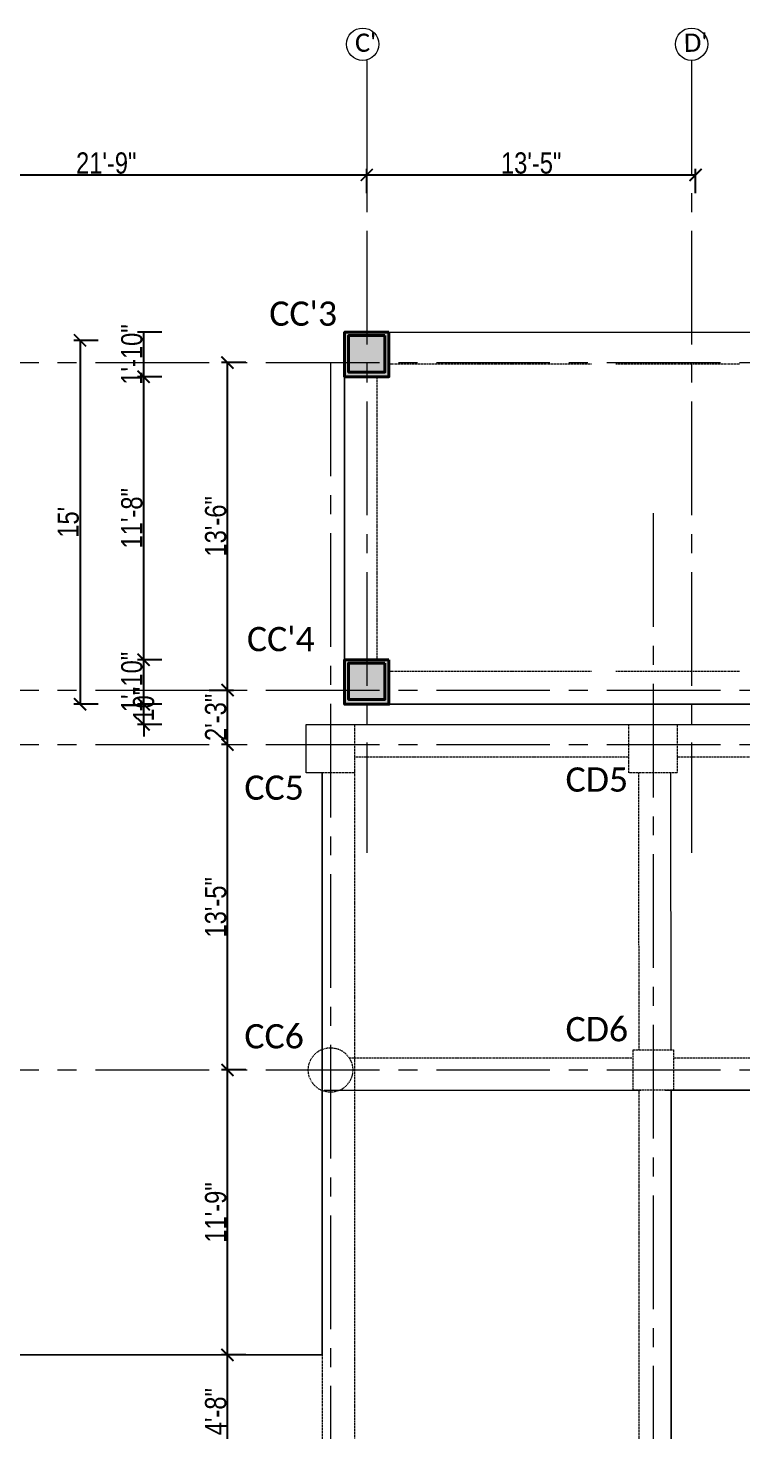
# Model space of a CAD drawing. Header units: inches. Extents: x 0 to 162649, y -36601 to -26324.
# Drawn here: x 152929 to 153283, y -31853 to -31159 of the extents above; entities that cross this region are included whole.
import ezdxf

# ---------------------------------------------------------------- set-up
doc = ezdxf.new("R2010")
doc.units = ezdxf.units.IN
doc.header["$MEASUREMENT"] = 0
doc.linetypes.add('CENTER2', pattern=[1.125, 0.75, -0.125, 0.125, -0.125])
doc.linetypes.add('DASHED', pattern=[0.75, 0.5, -0.25])
for name, color, linetype, lineweight in [('dimention', 1, 'Continuous', 13), ('Line', 31, 'Continuous', 5), ('OL_AR_Center line', 253, 'CENTER2', 13), ('OL_AR_Hatch', 253, 'Continuous', 0), ('OL_AR_SYMBOL', 1, 'Continuous', 5), ('OL_AR_Text', 140, 'Continuous', 5), ('OL_AR_WALL', 255, 'Continuous', 40)]:
    doc.layers.add(name, color=color, linetype=linetype, lineweight=lineweight)
doc.styles.add('1-16 Annotative Text', font='calibri.ttf', dxfattribs={"height": 0.0625})
doc.styles.add('1-8 Annotative Text', font='calibri.ttf', dxfattribs={"height": 0.125})
doc.styles.add('Arial', font='arial.ttf', dxfattribs={"width": 0.8})
doc.dimstyles.new('1-16 Annotative Dimension', dxfattribs={"dimtxt": 0.0625, "dimasz": 0.0625, "dimexe": 0.0625, "dimexo": 0.083333, "dimgap": 0.03125, "dimtad": 1, "dimdec": 0, "dimzin": 0, "dimdsep": 46, "dimlunit": 4, "dimtxsty": '1-16 Annotative Text', "dimblk": 'ARCHTICK', "dimcen": 0.0625, "dimdle": 0.0625, "dimadec": 0, "dimazin": 0, "dimtfac": 1, "dimtdec": 0, "dimtofl": 0, "dimtmove": 0, "dimatfit": 3, "dimfxl": 0.083333, "dimfxlon": 1, "dimtolj": 1, "dimtzin": 0, "dimarcsym": 1})
doc.dimstyles.new('Dim_OLA', dxfattribs={"dimscale": 1.5, "dimtxt": 7, "dimasz": 4, "dimexe": 2, "dimexo": 0.5, "dimgap": 0.3, "dimtad": 1, "dimdec": 0, "dimzin": 0, "dimdsep": 46, "dimlunit": 3, "dimtxsty": 'Arial', "dimblk": 'ARCHTICK', "dimcen": 0.05, "dimadec": 0, "dimazin": 0, "dimtfac": 1, "dimtdec": 0, "dimtix": 1, "dimtmove": 2, "dimatfit": 3, "dimldrblk": 'DOT', "dimfxl": 6, "dimfxlon": 1, "dimtolj": 1, "dimtzin": 0, "dimarcsym": 0})

# ---------------------------------------------------------------- blocks, each defined once
blk = doc.blocks.new('_ArchTick')
at = {"color": 0, "linetype": 'ByBlock', "const_width": 0.15}
blk.add_lwpolyline([(-0.5, -0.5), (0.5, 0.5)], dxfattribs=at)
blk = doc.blocks.new('*D591')
at = {"layer": 'Defpoints', "color": 0, "transparency": 16777216}
for p in [(153028.16, -31815.54), (153092.13, -31815.54), (153092.13, -31871.66)]:
    blk.add_point(p, dxfattribs=at)
at = {"layer": 'OL_AR_Text', "color": 0, "lineweight": -2, "transparency": 16777216}
for p, q in [((153037.16, -31815.54), (153025.16, -31815.54)), ((153028.16, -31871.66), (153028.16, -31815.54)), ((153037.16, -31871.66), (153025.16, -31871.66))]:
    blk.add_line(p, q, dxfattribs=at)
at = {"layer": 'OL_AR_Text', "color": 0, "lineweight": -2, "transparency": 16777216, "xscale": 6, "yscale": 6, "zscale": 6}
for p, rotation in [((153028.16, -31815.54), 90), ((153028.16, -31871.66), 270)]:
    blk.add_blockref('_ArchTick', p, dxfattribs=dict(at, rotation=rotation))
at = {"layer": 'OL_AR_Text', "color": 0, "transparency": 16777216, "insert": (153022.34, -31843.6), "char_height": 10.5, "attachment_point": 5, "rotation": 90, "style": 'Arial'}
blk.add_mtext('\\A1;4\'-8"', dxfattribs=at)
blk = doc.blocks.new('_Dot')
at = {"color": 0, "linetype": 'ByBlock', "lineweight": -2}
blk.add_line((-0.5, 0), (-1, 0), dxfattribs=at)
at = {"color": 0, "linetype": 'ByBlock', "const_width": 0.5}
blk.add_lwpolyline([(-0.25, 0, 1), (0.25, 0, 1)], format="xyb", close=True, dxfattribs=at)
blk = doc.blocks.new('*D592')
at = {"layer": 'Defpoints', "color": 0, "transparency": 16777216}
for p in [(153028.16, -31674.57), (153028.16, -31674.57), (153066.18, -31815.54)]:
    blk.add_point(p, dxfattribs=at)
at = {"layer": 'OL_AR_Text', "color": 0, "lineweight": -2, "transparency": 16777216}
for p, q in [((153028.16, -31674.57), (153025.16, -31674.57)), ((153028.16, -31815.54), (153028.16, -31674.57)), ((153037.16, -31815.54), (153025.16, -31815.54))]:
    blk.add_line(p, q, dxfattribs=at)
at = {"layer": 'OL_AR_Text', "color": 0, "lineweight": -2, "transparency": 16777216, "xscale": 6, "yscale": 6, "zscale": 6}
for p, rotation in [((153028.16, -31674.57), 90), ((153028.16, -31815.54), 270)]:
    blk.add_blockref('_ArchTick', p, dxfattribs=dict(at, rotation=rotation))
at = {"layer": 'OL_AR_Text', "color": 0, "transparency": 16777216, "insert": (153022.34, -31745.06), "char_height": 10.5, "attachment_point": 5, "rotation": 90, "style": 'Arial'}
blk.add_mtext('\\A1;11\'-9"', dxfattribs=at)
blk = doc.blocks.new('*D593')
at = {"layer": 'Defpoints', "color": 0, "transparency": 16777216}
for p in [(153028.16, -31513.63), (153028.16, -31513.63), (153070.48, -31674.57)]:
    blk.add_point(p, dxfattribs=at)
at = {"layer": 'OL_AR_Text', "color": 0, "lineweight": -2, "transparency": 16777216}
for p, q in [((153028.16, -31513.63), (153025.16, -31513.63)), ((153028.16, -31674.57), (153028.16, -31513.63)), ((153037.16, -31674.57), (153025.16, -31674.57))]:
    blk.add_line(p, q, dxfattribs=at)
at = {"layer": 'OL_AR_Text', "color": 0, "lineweight": -2, "transparency": 16777216, "xscale": 6, "yscale": 6, "zscale": 6}
for p, rotation in [((153028.16, -31513.63), 90), ((153028.16, -31674.57), 270)]:
    blk.add_blockref('_ArchTick', p, dxfattribs=dict(at, rotation=rotation))
at = {"layer": 'OL_AR_Text', "color": 0, "transparency": 16777216, "insert": (153022.34, -31594.1), "char_height": 10.5, "attachment_point": 5, "rotation": 90, "style": 'Arial'}
blk.add_mtext('\\A1;13\'-5"', dxfattribs=at)
blk = doc.blocks.new('*D594')
at = {"layer": 'Defpoints', "color": 0, "transparency": 16777216}
for p in [(153006.66, -31486.63), (153028.16, -31486.63), (153028.16, -31513.63)]:
    blk.add_point(p, dxfattribs=at)
at = {"layer": 'OL_AR_Text', "color": 0, "lineweight": -2, "transparency": 16777216}
for p, q in [((153019.16, -31486.63), (153031.16, -31486.63)), ((153028.16, -31513.63), (153028.16, -31486.63)), ((153028.16, -31513.63), (153025.16, -31513.63))]:
    blk.add_line(p, q, dxfattribs=at)
at = {"layer": 'OL_AR_Text', "color": 0, "lineweight": -2, "transparency": 16777216, "xscale": 6, "yscale": 6, "zscale": 6}
for p, rotation in [((153028.16, -31486.63), 90), ((153028.16, -31513.63), 270)]:
    blk.add_blockref('_ArchTick', p, dxfattribs=dict(at, rotation=rotation))
at = {"layer": 'OL_AR_Text', "color": 0, "transparency": 16777216, "insert": (153022.34, -31500.13), "char_height": 10.5, "attachment_point": 5, "rotation": 90, "style": 'Arial'}
blk.add_mtext('\\A1;2\'-3"', dxfattribs=at)
blk = doc.blocks.new('*D595')
at = {"layer": 'Defpoints', "color": 0, "transparency": 16777216}
for p in [(153028.16, -31324.63), (153070.48, -31324.63), (153006.66, -31486.63)]:
    blk.add_point(p, dxfattribs=at)
at = {"layer": 'OL_AR_Text', "color": 0, "lineweight": -2, "transparency": 16777216}
for p, q in [((153037.16, -31324.63), (153025.16, -31324.63)), ((153028.16, -31486.63), (153028.16, -31324.63)), ((153019.16, -31486.63), (153031.16, -31486.63))]:
    blk.add_line(p, q, dxfattribs=at)
at = {"layer": 'OL_AR_Text', "color": 0, "lineweight": -2, "transparency": 16777216, "xscale": 6, "yscale": 6, "zscale": 6}
for p, rotation in [((153028.16, -31324.63), 90), ((153028.16, -31486.63), 270)]:
    blk.add_blockref('_ArchTick', p, dxfattribs=dict(at, rotation=rotation))
at = {"layer": 'OL_AR_Text', "color": 0, "transparency": 16777216, "insert": (153022.34, -31405.63), "char_height": 10.5, "attachment_point": 5, "rotation": 90, "style": 'Arial'}
blk.add_mtext('\\A1;13\'-6"', dxfattribs=at)
blk = doc.blocks.new('*D596')
at = {"layer": 'Defpoints', "color": 0, "transparency": 16777216}
for p in [(152986.66, -31493.63), (153091.08, -31493.63), (153091.08, -31503.63)]:
    blk.add_point(p, dxfattribs=at)
at = {"layer": 'OL_AR_Text', "color": 0, "lineweight": -2, "transparency": 16777216}
for p, q in [((152995.66, -31493.63), (152983.66, -31493.63)), ((152986.66, -31493.63), (152986.66, -31487.63)), ((152986.66, -31503.63), (152986.66, -31493.63)), ((152995.66, -31503.63), (152983.66, -31503.63)), ((152986.66, -31503.63), (152986.66, -31509.63))]:
    blk.add_line(p, q, dxfattribs=at)
at = {"layer": 'OL_AR_Text', "color": 0, "lineweight": -2, "transparency": 16777216, "xscale": 6, "yscale": 6, "zscale": 6}
for p, rotation in [((152986.66, -31493.63), 270), ((152986.66, -31503.63), 90)]:
    blk.add_blockref('_ArchTick', p, dxfattribs=dict(at, rotation=rotation))
at = {"layer": 'OL_AR_Text', "color": 0, "transparency": 16777216, "insert": (152986.66, -31493.63), "char_height": 10.5, "attachment_point": 5, "rotation": 90, "style": 'Arial'}
blk.add_mtext('\\A1;10"', dxfattribs=at)
blk = doc.blocks.new('*D597')
at = {"layer": 'Defpoints', "color": 0, "transparency": 16777216}
for p in [(152986.66, -31471.63), (153086.1, -31471.63), (153091.08, -31493.63)]:
    blk.add_point(p, dxfattribs=at)
at = {"layer": 'OL_AR_Text', "color": 0, "lineweight": -2, "transparency": 16777216}
for p, q in [((152995.66, -31471.63), (152983.66, -31471.63)), ((152986.66, -31493.63), (152986.66, -31471.63)), ((152995.66, -31493.63), (152983.66, -31493.63))]:
    blk.add_line(p, q, dxfattribs=at)
at = {"layer": 'OL_AR_Text', "color": 0, "transparency": 16777216, "insert": (152980.84, -31482.63), "char_height": 10.5, "attachment_point": 5, "rotation": 90, "style": 'Arial'}
blk.add_mtext('\\A1;1\'-10"', dxfattribs=at)
blk = doc.blocks.new('*D598')
at = {"layer": 'Defpoints', "color": 0, "transparency": 16777216}
for p in [(152986.66, -31331.63), (153086.1, -31331.63), (153086.1, -31471.63)]:
    blk.add_point(p, dxfattribs=at)
at = {"layer": 'OL_AR_Text', "color": 0, "lineweight": -2, "transparency": 16777216}
for p, q in [((152995.66, -31331.63), (152983.66, -31331.63)), ((152986.66, -31471.63), (152986.66, -31331.63)), ((152995.66, -31471.63), (152983.66, -31471.63))]:
    blk.add_line(p, q, dxfattribs=at)
at = {"layer": 'OL_AR_Text', "color": 0, "lineweight": -2, "transparency": 16777216, "xscale": 6, "yscale": 6, "zscale": 6}
for p, rotation in [((152986.66, -31331.63), 90), ((152986.66, -31471.63), 270)]:
    blk.add_blockref('_ArchTick', p, dxfattribs=dict(at, rotation=rotation))
at = {"layer": 'OL_AR_Text', "color": 0, "transparency": 16777216, "insert": (152980.84, -31401.63), "char_height": 10.5, "attachment_point": 5, "rotation": 90, "style": 'Arial'}
blk.add_mtext('\\A1;11\'-8"', dxfattribs=at)
blk = doc.blocks.new('*D599')
at = {"layer": 'Defpoints', "color": 0, "transparency": 16777216}
for p in [(152986.66, -31309.63), (153086.1, -31309.63), (153086.1, -31331.63)]:
    blk.add_point(p, dxfattribs=at)
at = {"layer": 'OL_AR_Text', "color": 0, "lineweight": -2, "transparency": 16777216}
for p, q in [((152995.66, -31309.63), (152983.66, -31309.63)), ((152986.66, -31331.63), (152986.66, -31309.63)), ((152995.66, -31331.63), (152983.66, -31331.63))]:
    blk.add_line(p, q, dxfattribs=at)
at = {"layer": 'OL_AR_Text', "color": 0, "transparency": 16777216, "insert": (152980.84, -31320.63), "char_height": 10.5, "attachment_point": 5, "rotation": 90, "style": 'Arial'}
blk.add_mtext('\\A1;1\'-10"', dxfattribs=at)
blk = doc.blocks.new('*D600')
at = {"layer": 'Defpoints', "color": 0, "transparency": 16777216}
for p in [(153086.1, -31313.63), (152955.16, -31493.63), (153086.1, -31493.63)]:
    blk.add_point(p, dxfattribs=at)
at = {"layer": 'OL_AR_Text', "color": 0, "lineweight": -2, "transparency": 16777216}
for p, q in [((152964.16, -31313.63), (152952.16, -31313.63)), ((152955.16, -31313.63), (152955.16, -31493.63)), ((152964.16, -31493.63), (152952.16, -31493.63))]:
    blk.add_line(p, q, dxfattribs=at)
at = {"layer": 'OL_AR_Text', "color": 0, "lineweight": -2, "transparency": 16777216, "xscale": 6, "yscale": 6, "zscale": 6}
for p, rotation in [((152955.16, -31313.63), 90), ((152955.16, -31493.63), 270)]:
    blk.add_blockref('_ArchTick', p, dxfattribs=dict(at, rotation=rotation))
at = {"layer": 'OL_AR_Text', "color": 0, "transparency": 16777216, "insert": (152949.34, -31403.63), "char_height": 10.5, "attachment_point": 5, "rotation": 90, "style": 'Arial'}
blk.add_mtext("\\A1;15'", dxfattribs=at)
blk = doc.blocks.new('*D691')
at = {"layer": 'Defpoints', "color": 0, "transparency": 16777216}
for p in [(153473.86, -31684.57), (153247.76, -31881.38), (153473.86, -32252.11)]:
    blk.add_point(p, dxfattribs=at)
at = {"layer": 'dimention', "color": 0, "lineweight": -2, "transparency": 16777216}
for p, q in [((153247.76, -32244.11), (153247.76, -32258.11)), ((153473.86, -32244.11), (153473.86, -32258.11)), ((153241.76, -32252.11), (153479.86, -32252.11))]:
    blk.add_line(p, q, dxfattribs=at)
at = {"layer": 'dimention', "color": 0, "lineweight": -2, "transparency": 16777216, "xscale": 6, "yscale": 6, "zscale": 6, "rotation": 180}
blk.add_blockref('_ArchTick', (153247.76, -32252.11), dxfattribs=at)
at = {"layer": 'dimention', "color": 0, "lineweight": -2, "transparency": 16777216, "xscale": 6, "yscale": 6, "zscale": 6}
blk.add_blockref('_ArchTick', (153473.86, -32252.11), dxfattribs=at)
at = {"layer": 'dimention', "color": 0, "transparency": 16777216, "insert": (153360.81, -32246.04), "char_height": 6, "attachment_point": 5, "style": '1-16 Annotative Text'}
blk.add_mtext('\\A1;18\'-10"', dxfattribs=at)
blk = doc.blocks.new('*D698')
at = {"layer": 'Defpoints', "color": 0, "transparency": 16777216}
for p in [(153393.79, -31684.57), (153250.95, -31881.38), (153393.79, -32207.11)]:
    blk.add_point(p, dxfattribs=at)
at = {"layer": 'dimention', "color": 0, "lineweight": -2, "transparency": 16777216}
for p, q in [((153250.95, -32199.11), (153250.95, -32213.11)), ((153393.79, -32199.11), (153393.79, -32213.11)), ((153244.95, -32207.11), (153399.79, -32207.11))]:
    blk.add_line(p, q, dxfattribs=at)
at = {"layer": 'dimention', "color": 0, "lineweight": -2, "transparency": 16777216, "xscale": 6, "yscale": 6, "zscale": 6, "rotation": 180}
blk.add_blockref('_ArchTick', (153250.95, -32207.11), dxfattribs=at)
at = {"layer": 'dimention', "color": 0, "lineweight": -2, "transparency": 16777216, "xscale": 6, "yscale": 6, "zscale": 6}
blk.add_blockref('_ArchTick', (153393.79, -32207.11), dxfattribs=at)
at = {"layer": 'dimention', "color": 0, "transparency": 16777216, "insert": (153322.37, -32201.1), "char_height": 6, "attachment_point": 5, "style": '1-16 Annotative Text'}
blk.add_mtext('\\A1;11\'-11"', dxfattribs=at)
blk = doc.blocks.new('*D700')
at = {"layer": 'Defpoints', "color": 0, "transparency": 16777216}
for p in [(153403.86, -31674.57), (153238.95, -31871.66), (153403.86, -32229.61)]:
    blk.add_point(p, dxfattribs=at)
at = {"layer": 'dimention', "color": 0, "lineweight": -2, "transparency": 16777216}
for p, q in [((153238.95, -32221.61), (153238.95, -32235.61)), ((153403.86, -32221.61), (153403.86, -32235.61)), ((153232.95, -32229.61), (153409.86, -32229.61))]:
    blk.add_line(p, q, dxfattribs=at)
at = {"layer": 'dimention', "color": 0, "lineweight": -2, "transparency": 16777216, "xscale": 6, "yscale": 6, "zscale": 6, "rotation": 180}
blk.add_blockref('_ArchTick', (153238.95, -32229.61), dxfattribs=at)
at = {"layer": 'dimention', "color": 0, "lineweight": -2, "transparency": 16777216, "xscale": 6, "yscale": 6, "zscale": 6}
blk.add_blockref('_ArchTick', (153403.86, -32229.61), dxfattribs=at)
at = {"layer": 'dimention', "color": 0, "transparency": 16777216, "insert": (153321.41, -32223.54), "char_height": 6, "attachment_point": 5, "style": '1-16 Annotative Text'}
blk.add_mtext('\\A1;13\'-9"', dxfattribs=at)
blk = doc.blocks.new('*D707')
at = {"layer": 'Defpoints', "color": 0, "transparency": 16777216}
for p in [(0, -31503.63), (153571.7, -31503.63), (153473.86, -31684.57)]:
    blk.add_point(p, dxfattribs=at)
at = {"layer": 'dimention', "color": 0, "lineweight": -2, "transparency": 16777216}
for p, q in [((153571.7, -31690.57), (153571.7, -31497.63)), ((153563.7, -31503.63), (153577.7, -31503.63)), ((153563.7, -31684.57), (153577.7, -31684.57))]:
    blk.add_line(p, q, dxfattribs=at)
at = {"layer": 'dimention', "color": 0, "lineweight": -2, "transparency": 16777216, "xscale": 6, "yscale": 6, "zscale": 6}
for p, rotation in [((153571.7, -31503.63), 90), ((153571.7, -31684.57), 270)]:
    blk.add_blockref('_ArchTick', p, dxfattribs=dict(at, rotation=rotation))
at = {"layer": 'dimention', "color": 0, "transparency": 16777216, "insert": (153565.65, -31594.1), "char_height": 6, "attachment_point": 5, "rotation": 90, "style": '1-16 Annotative Text'}
blk.add_mtext('\\A1;15\'-1"', dxfattribs=at)
blk = doc.blocks.new('*D1397')
at = {"layer": 'Defpoints', "color": 0, "transparency": 16777216}
for p in [(152491.94, -31323.91), (153086.1, -31323.91), (152512.18, -31485.91)]:
    blk.add_point(p, dxfattribs=at)
at = {"layer": 'OL_AR_Text', "color": 0, "lineweight": -2, "transparency": 16777216}
for p, q in [((152500.94, -31323.91), (152488.94, -31323.91)), ((152491.94, -31485.91), (152491.94, -31323.91)), ((152500.94, -31485.91), (152488.94, -31485.91))]:
    blk.add_line(p, q, dxfattribs=at)
at = {"layer": 'OL_AR_Text', "color": 0, "lineweight": -2, "transparency": 16777216, "xscale": 6, "yscale": 6, "zscale": 6}
for p, rotation in [((152491.94, -31323.91), 90), ((152491.94, -31485.91), 270)]:
    blk.add_blockref('_ArchTick', p, dxfattribs=dict(at, rotation=rotation))
at = {"layer": 'OL_AR_Text', "color": 0, "transparency": 16777216, "insert": (152486.12, -31404.91), "char_height": 10.5, "attachment_point": 5, "rotation": 90, "style": 'Arial'}
blk.add_mtext('\\A1;13\'-10"', dxfattribs=at)
blk = doc.blocks.new('*D1387')
at = {"layer": 'Defpoints', "color": 0, "transparency": 16777216}
for p in [(153097.1, -31231.77), (153097.1, -31262.7), (152839.16, -31848.89)]:
    blk.add_point(p, dxfattribs=at)
at = {"layer": 'OL_AR_Text', "color": 0, "lineweight": -2, "transparency": 16777216}
for p, q in [((152839.16, -31240.77), (152839.16, -31228.77)), ((153097.1, -31240.77), (153097.1, -31228.77)), ((152839.16, -31231.77), (153097.1, -31231.77))]:
    blk.add_line(p, q, dxfattribs=at)
at = {"layer": 'OL_AR_Text', "color": 0, "lineweight": -2, "transparency": 16777216, "xscale": 6, "yscale": 6, "zscale": 6, "rotation": 180}
blk.add_blockref('_ArchTick', (152839.16, -31231.77), dxfattribs=at)
at = {"layer": 'OL_AR_Text', "color": 0, "lineweight": -2, "transparency": 16777216, "xscale": 6, "yscale": 6, "zscale": 6}
blk.add_blockref('_ArchTick', (153097.1, -31231.77), dxfattribs=at)
at = {"layer": 'OL_AR_Text', "color": 0, "transparency": 16777216, "insert": (152968.13, -31225.96), "char_height": 10.5, "attachment_point": 5, "style": 'Arial'}
blk.add_mtext('\\A1;21\'-9"', dxfattribs=at)
blk = doc.blocks.new('*D1388')
at = {"layer": 'Defpoints', "color": 0, "transparency": 16777216}
for p in [(153259.92, -31231.77), (153097.1, -31262.7), (153259.92, -31262.7)]:
    blk.add_point(p, dxfattribs=at)
at = {"layer": 'OL_AR_Text', "color": 0, "lineweight": -2, "transparency": 16777216}
for p, q in [((153097.1, -31240.77), (153097.1, -31228.77)), ((153259.92, -31240.77), (153259.92, -31228.77)), ((153097.1, -31231.77), (153259.92, -31231.77))]:
    blk.add_line(p, q, dxfattribs=at)
at = {"layer": 'OL_AR_Text', "color": 0, "lineweight": -2, "transparency": 16777216, "xscale": 6, "yscale": 6, "zscale": 6, "rotation": 180}
blk.add_blockref('_ArchTick', (153097.1, -31231.77), dxfattribs=at)
at = {"layer": 'OL_AR_Text', "color": 0, "lineweight": -2, "transparency": 16777216, "xscale": 6, "yscale": 6, "zscale": 6}
blk.add_blockref('_ArchTick', (153259.92, -31231.77), dxfattribs=at)
at = {"layer": 'OL_AR_Text', "color": 0, "transparency": 16777216, "insert": (153178.51, -31225.95), "char_height": 10.5, "attachment_point": 5, "style": 'Arial'}
blk.add_mtext('\\A1;13\'-5"', dxfattribs=at)

msp = doc.modelspace()

# ---------------------------------------------------------------- hatches: boundary and pattern name
at = {"layer": 'OL_AR_Center line', "ltscale": 75}
h = msp.add_hatch(color=256, dxfattribs=at)
h.dxf.hatch_style = 1
h.paths.add_polyline_path([(153106.1, -31311.29), (153106.1, -31329.29), (153088.1, -31329.29), (153088.1, -31311.29)])
h = msp.add_hatch(color=256, dxfattribs=at)
h.dxf.hatch_style = 1
h.paths.add_polyline_path([(153106.1, -31311.29), (153106.1, -31329.29), (153088.1, -31329.29), (153088.1, -31311.29)])
at = {"layer": 'OL_AR_Text'}
h = msp.add_hatch(color=256, dxfattribs=at)
h.dxf.hatch_style = 1
h.paths.add_polyline_path([(153108.1, -31309.63), (153108.1, -31331.63), (153086.1, -31331.63), (153086.1, -31309.63)])
h = msp.add_hatch(color=256, dxfattribs=at)
h.dxf.hatch_style = 1
h.paths.add_polyline_path([(153108.1, -31471.63), (153108.1, -31493.63), (153086.1, -31493.63), (153086.1, -31471.63)])
h = msp.add_hatch(color=256, dxfattribs=at)
h.dxf.hatch_style = 1
h.paths.add_polyline_path([(153106.1, -31473.29), (153106.1, -31491.29), (153088.1, -31491.29), (153088.1, -31473.29)])
h = msp.add_hatch(color=256, dxfattribs=at)
h.dxf.hatch_style = 1
h.paths.add_polyline_path([(153106.1, -31473.29), (153106.1, -31491.29), (153088.1, -31491.29), (153088.1, -31473.29)])

# ---------------------------------------------------------------- linework, layer by layer
at = {"layer": 'dimention'}
for centre in [(153095.1, -31167.13), (153257.92, -31167.13)]:
    msp.add_circle(centre, 8, dxfattribs=at)
at = {"layer": 'Line'}
for points in [[(153086.1, -31309.63), (153305.87, -31309.63), (153305.87, -31493.63), (153086.1, -31493.63)], [(152510.97, -32176.85), (152511.34, -31953.11), (152589.16, -31953.11), (152589.16, -31687.11), (152512.16, -31687.2), (152513.08, -31453.63), (152849.16, -31453.63), (152849.16, -31815.54), (153075.08, -31815.54), (153075.08, -31527.63), (153067.08, -31527.63), (153067.08, -31503.63), (153473.86, -31503.63), (153473.86, -31684.57), (153247.76, -31684.62), (153247.76, -31881.38), (152851.16, -31881.38), (152851.16, -32169.56)]]:
    msp.add_lwpolyline(points, close=True, dxfattribs=at)
at = {"layer": 'OL_AR_Center line', "ltscale": 75}
for p, q in [((153097.1, -31175.13), (153097.1, -31567.11)), ((153257.92, -31175.13), (153257.92, -31567.11)), ((152372.2, -31324.63), (153620.41, -31324.63)), ((153079.16, -31324.63), (153079.16, -32250.97)), ((153079.16, -31324.63), (153079.16, -32260.47)), ((153238.95, -31399.11), (153238.95, -32260.47)), ((152372.2, -31486.63), (153620.36, -31486.63)), ((152372.2, -31513.63), (153620.36, -31513.63)), ((152372.2, -31674.57), (153620.36, -31674.57))]:
    msp.add_line(p, q, dxfattribs=at)
at = {"layer": 'OL_AR_Hatch'}
for p, q in [((153076.08, -31684.57), (153232.91, -31684.57)), ((153244.91, -31684.57), (153473.86, -31684.57))]:
    msp.add_line(p, q, dxfattribs=at)
for points in [[(153108.1, -31309.63), (153281.87, -31309.63)], [(153086.1, -31331.63), (153086.1, -31471.63)], [(153108.1, -31493.63), (153305.87, -31493.63), (153305.87, -31331.63), (153305.87, -31331.63)], [(153076.08, -31503.63), (153473.86, -31503.63)], [(153075.08, -31527.63), (153075.08, -31815.54)], [(153247.75, -31664.57), (153247.72, -31527.63)], [(153247.8, -31869.38), (153247.76, -31684.57)], [(153075.08, -31815.54), (152849.16, -31815.54)]]:
    msp.add_lwpolyline(points, dxfattribs=at)
at = {"layer": 'OL_AR_SYMBOL', "linetype": 'DASHED'}
for p, q in [((153088.37, -31668.57), (153228.95, -31668.57)), ((153248.95, -31668.57), (153393.79, -31668.57)), ((153075.08, -31815.54), (153075.08, -31860.13))]:
    msp.add_line(p, q, dxfattribs=at)
for points in [[(153108.1, -31325.29), (153208.46, -31325.29)], [(153220.46, -31325.29), (153281.87, -31325.29)], [(153102.1, -31331.63), (153102.1, -31471.63)], [(153108.1, -31477.29), (153208.46, -31477.29)], [(153220.46, -31477.29), (153281.87, -31477.29)], [(153091.08, -31503.63), (153091.08, -31527.63), (153067.08, -31527.63), (153067.08, -31503.63), (153091.08, -31503.63)], [(153250.87, -31503.63), (153250.87, -31527.63), (153226.87, -31527.63), (153226.87, -31503.63), (153250.87, -31503.63)], [(153091.08, -31519.63), (153226.87, -31519.63)], [(153250.87, -31519.63), (153391.79, -31519.63)], [(153091.08, -31525.63), (153091.08, -31867.3)], [(153231.91, -31664.57), (153231.87, -31527.63)], [(153248.95, -31664.57), (153248.95, -31684.57), (153228.95, -31684.57), (153228.95, -31664.57), (153248.95, -31664.57)], [(153231.95, -31869.38), (153231.91, -31684.57)]]:
    msp.add_lwpolyline(points, dxfattribs=at)
msp.add_circle((153079.16, -31674.57), 11, dxfattribs=at)
at = {"layer": 'OL_AR_WALL'}
for points in [[(153108.1, -31309.63), (153108.1, -31331.63), (153086.1, -31331.63), (153086.1, -31309.63), (153108.1, -31309.63)], [(153108.1, -31309.63), (153108.1, -31331.63), (153086.1, -31331.63), (153086.1, -31309.63), (153108.1, -31309.63)], [(153106.1, -31311.29), (153106.1, -31329.29), (153088.1, -31329.29), (153088.1, -31311.29), (153106.1, -31311.29)], [(153106.1, -31311.29), (153106.1, -31329.29), (153088.1, -31329.29), (153088.1, -31311.29), (153106.1, -31311.29)], [(153106.1, -31311.29), (153106.1, -31329.29), (153088.1, -31329.29), (153088.1, -31311.29), (153106.1, -31311.29)], [(153106.1, -31311.29), (153106.1, -31329.29), (153088.1, -31329.29), (153088.1, -31311.29), (153106.1, -31311.29)], [(153108.1, -31471.63), (153108.1, -31493.63), (153086.1, -31493.63), (153086.1, -31471.63), (153108.1, -31471.63)], [(153108.1, -31471.63), (153108.1, -31493.63), (153086.1, -31493.63), (153086.1, -31471.63), (153108.1, -31471.63)], [(153106.1, -31473.29), (153106.1, -31491.29), (153088.1, -31491.29), (153088.1, -31473.29), (153106.1, -31473.29)], [(153106.1, -31473.29), (153106.1, -31491.29), (153088.1, -31491.29), (153088.1, -31473.29), (153106.1, -31473.29)], [(153106.1, -31473.29), (153106.1, -31491.29), (153088.1, -31491.29), (153088.1, -31473.29), (153106.1, -31473.29)], [(153106.1, -31473.29), (153106.1, -31491.29), (153088.1, -31491.29), (153088.1, -31473.29), (153106.1, -31473.29)]]:
    msp.add_lwpolyline(points, dxfattribs=at)

# ---------------------------------------------------------------- texts
at = {"layer": 'dimention', "style": '1-16 Annotative Text'}
for s, p in [("C'", (153091.38, -31170.95)), ("D'", (153254.2, -31170.95))]:
    msp.add_text(s, height=9, rotation=1, dxfattribs=at).set_placement(p)
at = {"layer": 'OL_AR_Text', "char_height": 12, "attachment_point": 1, "style": '1-8 Annotative Text'}
for s, insert in [("CC'3", (153048.86, -31294.41)), ("CC'4", (153037.8, -31455.41)), ('CD5', (153195.54, -31524.89)), ('CC5', (153036.54, -31528.89)), ('CC6', (153036.54, -31651.89)), ('CD6', (153195.54, -31648.39))]:
    msp.add_mtext(s, dxfattribs=dict(at, insert=insert))

# ---------------------------------------------------------------- dimensions: what is measured, and where the dimension line sits
at = {"layer": 'dimention'}
dim = msp.add_linear_dim(base=(153571.7, -31503.63), p1=(153473.86, -31684.57), p2=(0, -31503.63), angle=90, dimstyle='1-16 Annotative Dimension', override={"dimscale": 0, "dimtix": 0, "dimtofl": 0, "dimtmove": 0, "dimatfit": 3}, dxfattribs=at)
dim.commit()
dim.dimension.update_dxf_attribs({"geometry": '*D707', "text_midpoint": (153565.65, -31594.1)})
for base, p1, p2, picture, middle in [((153403.86, -32229.61), (153238.95, -31871.66), (153403.86, -31674.57), '*D700', (153321.41, -32223.54)), ((153473.86, -32252.11), (153247.76, -31881.38), (153473.86, -31684.57), '*D691', (153360.81, -32246.04)), ((153393.79, -32207.11), (153250.95, -31881.38), (153393.79, -31684.57), '*D698', (153322.37, -32201.1))]:
    dim = msp.add_linear_dim(base=base, p1=p1, p2=p2, dimstyle='1-16 Annotative Dimension', override={"dimscale": 0, "dimtix": 0, "dimtofl": 0, "dimtmove": 1, "dimatfit": 3}, dxfattribs=at)
    dim.commit()
    dim.dimension.update_dxf_attribs({"geometry": picture, "text_midpoint": middle})
at = {"layer": 'OL_AR_Text'}
for base, p1, p2, text, picture, middle in [((153097.1, -31231.77), (152839.16, -31848.89), (153097.1, -31262.7), '21\'-9"', '*D1387', (152968.13, -31225.96)), ((153259.92, -31231.77), (153097.1, -31262.7), (153259.92, -31262.7), '13\'-5"', '*D1388', (153178.51, -31225.95))]:
    dim = msp.add_linear_dim(base=base, p1=p1, p2=p2, text=text, dimstyle='Dim_OLA', dxfattribs=at)
    dim.commit()
    dim.dimension.update_dxf_attribs({"geometry": picture, "text_midpoint": middle})
for base, p1, p2, picture, middle in [((152986.66, -31309.63), (153086.1, -31331.63), (153086.1, -31309.63), '*D599', (152980.84, -31320.63)), ((152955.16, -31493.63), (153086.1, -31313.63), (153086.1, -31493.63), '*D600', (152949.34, -31403.63)), ((153028.16, -31324.63), (153006.66, -31486.63), (153070.48, -31324.63), '*D595', (153022.34, -31405.63)), ((152986.66, -31331.63), (153086.1, -31471.63), (153086.1, -31331.63), '*D598', (152980.84, -31401.63)), ((152986.66, -31471.63), (153091.08, -31493.63), (153086.1, -31471.63), '*D597', (152980.84, -31482.63)), ((153028.16, -31486.63), (153028.16, -31513.63), (153006.66, -31486.63), '*D594', (153022.34, -31500.13)), ((153028.16, -31513.63), (153070.48, -31674.57), (153028.16, -31513.63), '*D593', (153022.34, -31594.1)), ((153028.16, -31674.57), (153066.18, -31815.54), (153028.16, -31674.57), '*D592', (153022.34, -31745.06)), ((153028.16, -31815.54), (153092.13, -31871.66), (153092.13, -31815.54), '*D591', (153022.34, -31843.6))]:
    dim = msp.add_linear_dim(base=base, p1=p1, p2=p2, angle=90, dimstyle='Dim_OLA', dxfattribs=at)
    dim.commit()
    dim.dimension.update_dxf_attribs({"geometry": picture, "text_midpoint": middle})
dim = msp.add_linear_dim(base=(152491.94, -31323.91), p1=(152512.18, -31485.91), p2=(153086.1, -31323.91), angle=90, text='13\'-10"', dimstyle='Dim_OLA', dxfattribs=at)
dim.commit()
dim.dimension.update_dxf_attribs({"geometry": '*D1397', "text_midpoint": (152486.12, -31404.91)})
dim = msp.add_linear_dim(base=(152986.66, -31493.63), p1=(153091.08, -31503.63), p2=(153091.08, -31493.63), angle=90, dimstyle='Dim_OLA', dxfattribs=at)
dim.commit()
dim.dimension.update_dxf_attribs({"geometry": '*D596', "text_midpoint": (152986.66, -31493.63), "dimtype": 160})

doc.saveas('drawing.dxf')
